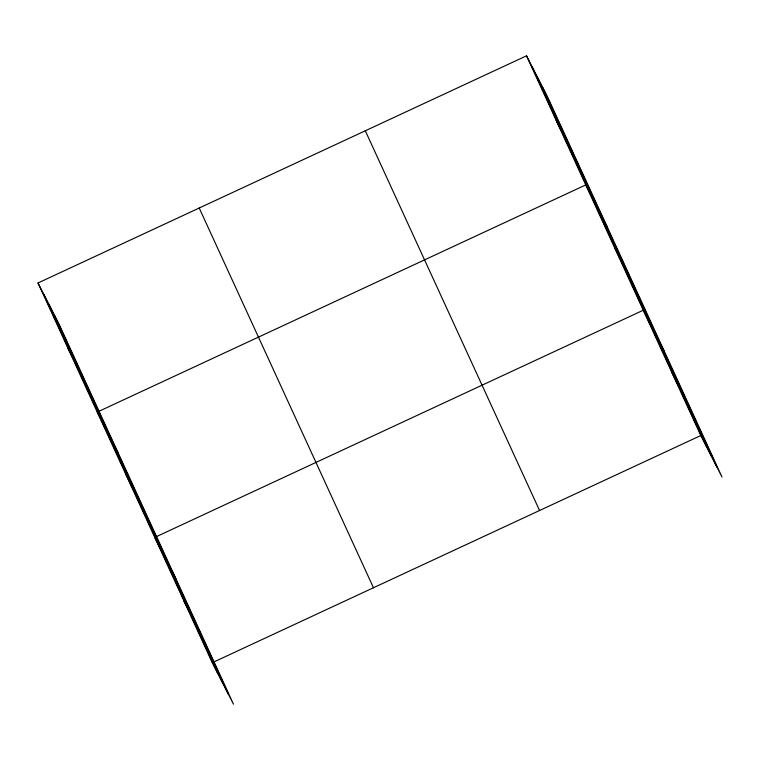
<?xml version="1.0" encoding="UTF-8"?>
<svg xmlns="http://www.w3.org/2000/svg" width="760" height="760" viewBox="0 0 760 760"><rect width="100%" height="100%" fill="white"/><g stroke="black" fill="none" stroke-linecap="round" stroke-linejoin="round"><path stroke-width="1.14" d="M38 282.986L59.223 324.463L233.482 704.188L212.258 662.711L38 282.986L526.519 55.812L547.741 97.289L722 477.014L700.777 435.537L526.519 55.812M212.258 662.711L700.777 435.537M556.139 120.365L561.754 131.338M606.993 226.394L585.76 184.917L97.251 412.091L118.474 453.568M614.517 247.57L620.131 258.552M664.496 351.699L643.274 310.222L154.755 537.406L175.978 578.883M672.02 372.884L677.635 383.857M67.621 347.538L73.245 358.52M125.998 474.753L131.613 485.726M183.502 600.058L189.126 611.031M542.592 87.219L716.851 466.944M537.282 76.855L711.54 456.579M532.133 66.785L706.392 446.509M365.303 130.777L539.562 510.501M199.215 208.022L373.474 587.746M54.074 314.402L228.332 694.117M48.763 304.028L223.022 683.753M43.614 293.968L217.873 673.683"/></g></svg>
